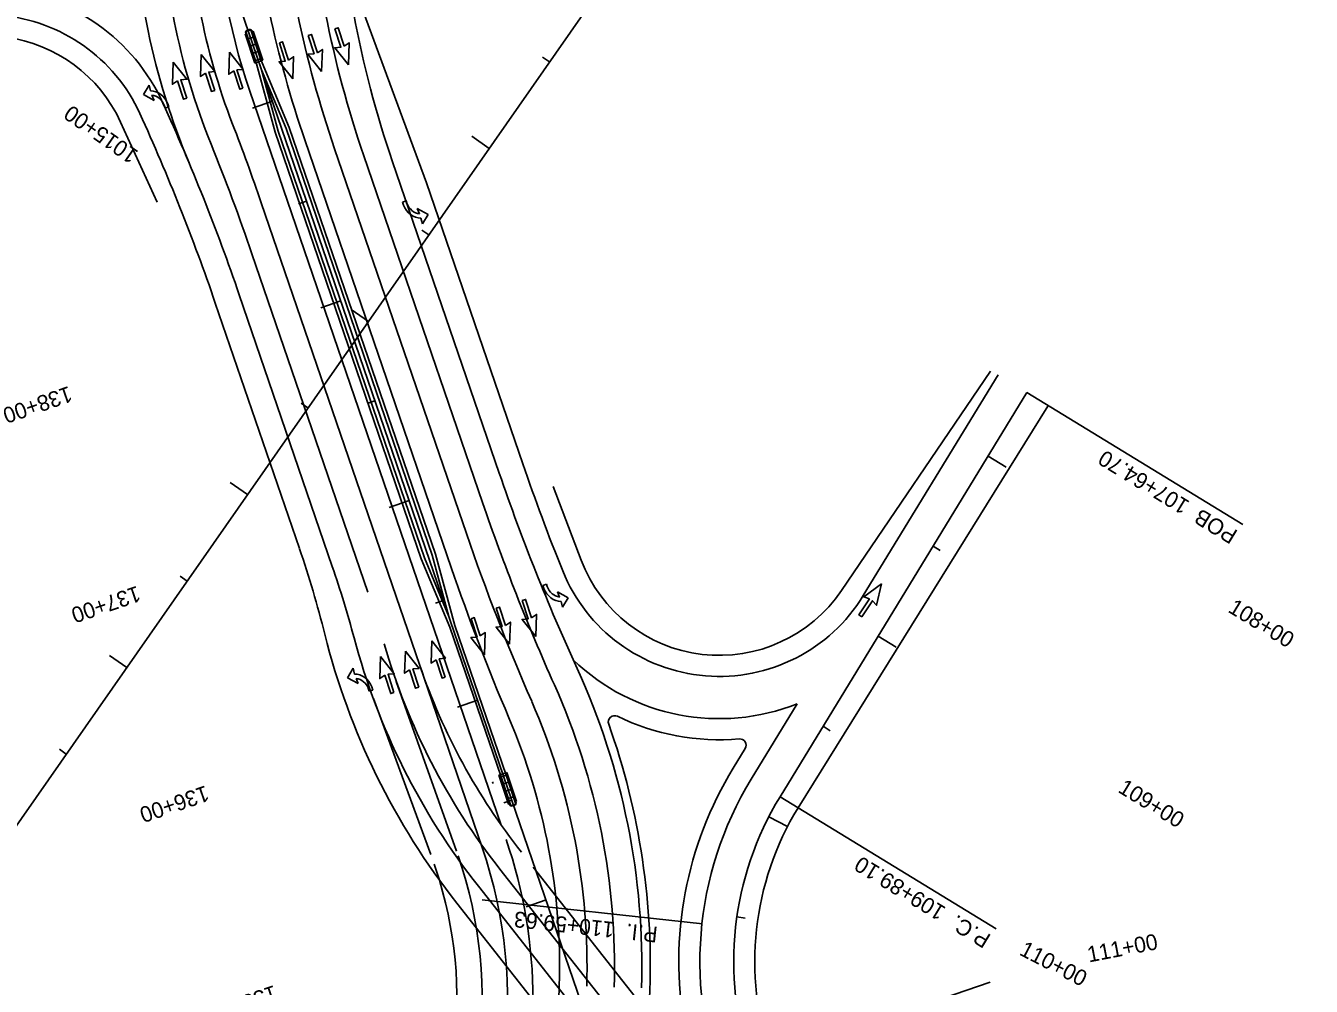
# Model space of a CAD drawing. Extents: x 955284 to 958152, y 796315 to 801506.
# Drawn here: x 956673 to 957283, y 798039 to 798494 of the extents above; entities that cross this region are included whole.
import ezdxf

# ---------------------------------------------------------------- set-up
doc = ezdxf.new("R2010")
doc.units = 0
for name, color, linetype in [('BRDG_P_Bridge-Line', 7, 'Continuous'), ('MAIN_P_CONSTCL-Line', 7, 'Continuous'), ('MAIN_P_CONSTCL-Tic-Sta-Line', 7, 'Continuous'), ('MAIN_P_CONSTCL-Tic-Sta-Text', 7, 'Continuous'), ('MAIN_P_EPSHLDR-Line', 7, 'Continuous'), ('MAIN_P_Median-Side-Barrier-Cell', 7, 'Continuous'), ('MAIN_P_Median-Side-Barrier-Line', 7, 'Continuous'), ('MAIN_P_SIDECL-Line', 7, 'Continuous'), ('MAIN_P_SIDECL-PC-PT-Sta-Ldr-Line', 7, 'Continuous'), ('MAIN_P_SIDECL-PC-PT-Sta-Ldr-Text', 7, 'Continuous'), ('MAIN_P_SIDECL-Tic-Sta-Line', 7, 'Continuous'), ('MAIN_P_SIDECL-Tic-Sta-Text', 7, 'Continuous'), ('SIGN_P_SM-Cell', 7, 'Continuous'), ('SIGN_P_SM-Markings', 7, 'Continuous')]:
    doc.layers.add(name, color=color, linetype=linetype)

msp = doc.modelspace()

# ---------------------------------------------------------------- linework, layer by layer
at = {"layer": 'BRDG_P_Bridge-Line'}
for p, q in [((956793.04, 798443.92), (956862.31, 798241.81)), ((956796.83, 798445.22), (956866.09, 798243.11))]:
    msp.add_line(p, q, dxfattribs=at)
at = {"layer": 'MAIN_P_CONSTCL-Line'}
msp.add_line((956951.74, 797987.05), (956650.69, 798865.44), dxfattribs=at)
msp.add_line((956951.74, 797987.05), (956650.69, 798865.44), dxfattribs=at)
at = {"layer": 'MAIN_P_CONSTCL-Tic-Sta-Line'}
for points in [[(956918.38, 798479.04), (956921.66, 798476.75)], [(956780.83, 798454.88), (956790.29, 798458.12)], [(956884.83, 798441.49), (956893.03, 798435.76)], [(956802.72, 798409.53), (956806.5, 798410.82)], [(956861.12, 798397.06), (956864.4, 798394.77)], [(956813.25, 798360.28), (956822.71, 798363.52)], [(956827.57, 798359.5), (956835.77, 798353.78)], [(956803.86, 798315.08), (956807.14, 798312.79)], [(956835.14, 798314.93), (956838.92, 798316.22)], [(956770.31, 798277.52), (956778.5, 798271.8)], [(956845.67, 798265.68), (956855.13, 798268.92)], [(956746.59, 798233.1), (956749.87, 798230.8)], [(956867.56, 798220.33), (956871.34, 798221.63)], [(956713.04, 798195.54), (956721.24, 798189.81)], [(956878.09, 798171.08), (956887.55, 798174.33)], [(956689.33, 798151.11), (956692.61, 798148.82)], [(956899.98, 798125.73), (956903.76, 798127.03)], [(956910.51, 798076.49), (956919.97, 798079.73)]]:
    msp.add_lwpolyline(points, dxfattribs=at)
at = {"layer": 'MAIN_P_EPSHLDR-Line'}
for p, q in [((956718.36, 798448.19), (956735.68, 798410.3)), ((957059.97, 798226.26), (957130.59, 798330.17)), ((957157.8, 798313.69), (957039.43, 798123.42)), ((956936.65, 798240.71), (956923.39, 798275.56)), ((957014.38, 798151.46), (957008.71, 798142.18))]:
    msp.add_line(p, q, dxfattribs=at)
for centre, radius, start, end in [((956654.7, 798419.07), 70, 24.57798, 140.43509), ((957002.08, 798265.61), 70, 200.83893, 325.80031), ((956952.5, 798164.06), 3, 63.97834, 199.5267), ((957002.08, 798265.61), 110, 243.97834, 274.94642), ((956626.4, 798048.41), 343, 357.41495, 19.5267), ((957011.82, 798153.03), 3, 328.5819, 94.94642), ((957158.91, 798050.44), 176, 148.5819, 189.98467), ((956897.4, 798136.59), 3, 198.84744, 215.29248), ((957158.91, 798050.44), 140, 148.5819, 198.88579)]:
    msp.add_arc(centre, radius, start, end, dxfattribs=at)
at = {"layer": 'MAIN_P_Median-Side-Barrier-Cell'}
for p, q in [((956777.34, 798489.96), (956778.05, 798490.2)), ((956781.96, 798476.21), (956777.34, 798489.96)), ((956777.63, 798490.41), (956778.21, 798489.73)), ((956777.74, 798491.15), (956780.11, 798491.94)), ((956782.35, 798477.4), (956777.74, 798491.15)), ((956778.26, 798491.68), (956779.37, 798492.05)), ((956784.72, 798478.2), (956780.11, 798491.94)), ((956780.42, 798491), (956781.14, 798491.23)), ((956780.63, 798491.42), (956780.58, 798490.52)), ((956785.75, 798477.49), (956781.14, 798491.23)), ((956778.89, 798487.71), (956781.26, 798488.51)), ((956780.04, 798484.27), (956782.41, 798485.07)), ((956781.2, 798480.84), (956783.57, 798481.63)), ((956781.96, 798476.21), (956785.75, 798477.49)), ((956782.35, 798477.4), (956784.72, 798478.2)), ((956901.41, 798140.11), (956897.62, 798138.83)), ((956897.62, 798138.83), (956902.23, 798125.09)), ((956901.02, 798138.92), (956898.65, 798138.13)), ((956898.65, 798138.13), (956903.26, 798124.38)), ((956902.17, 798135.48), (956899.8, 798134.69)), ((956901.02, 798138.92), (956905.63, 798125.18)), ((956901.41, 798140.11), (956906.02, 798126.36)), ((956903.32, 798132.05), (956900.95, 798131.25)), ((956904.48, 798128.61), (956902.11, 798127.82)), ((956902.94, 798125.33), (956902.23, 798125.09)), ((956902.73, 798124.91), (956902.78, 798125.8)), ((956905.63, 798125.18), (956903.26, 798124.38)), ((956905.1, 798124.65), (956904, 798124.28)), ((956905.73, 798125.91), (956905.15, 798126.6)), ((956906.02, 798126.36), (956905.31, 798126.12))]:
    msp.add_line(p, q, dxfattribs=at)
for centre, start, end in [((956778.58, 798490.73), 108.55916, 198.55916), ((956779.69, 798491.1), 18.55916, 108.55916), ((956903.68, 798125.22), 198.55916, 288.55916), ((956904.79, 798125.59), 288.55916, 18.55916)]:
    msp.add_arc(centre, 1, start, end, dxfattribs=at)
at = {"layer": 'MAIN_P_Median-Side-Barrier-Line'}
for p, q in [((956782.33, 798477.55), (956791.54, 798443.41)), ((956784.72, 798478.2), (956798.32, 798445.73)), ((956785.21, 798472.95), (956793.04, 798443.92)), ((956785.21, 798472.95), (956796.83, 798445.22)), ((956791.54, 798443.41), (956860.81, 798241.3)), ((956798.32, 798445.73), (956867.59, 798243.62)), ((956874.36, 798208.95), (956860.81, 798241.3)), ((956873.93, 798214.08), (956862.31, 798241.81)), ((956873.93, 798214.08), (956866.09, 798243.11)), ((956876.73, 798209.76), (956867.59, 798243.62)), ((956898.64, 798138.12), (956874.36, 798208.95)), ((956901.01, 798138.92), (956876.73, 798209.76))]:
    msp.add_line(p, q, dxfattribs=at)
at = {"layer": 'MAIN_P_SIDECL-Line'}
for p, q in [((955423.82, 796332.29), (957282.66, 798993.6)), ((957147.87, 798320.13), (957030.9, 798128.63))]:
    msp.add_line(p, q, dxfattribs=at)
msp.add_arc((957158.91, 798050.44), 150, 148.5819, 198.88579, dxfattribs=at)
at = {"layer": 'MAIN_P_SIDECL-PC-PT-Sta-Ldr-Line'}
for points in [[(957147.87, 798320.13), (957250.28, 798257.57)], [(957030.9, 798128.63), (957133.3, 798066.08)], [(956994.13, 798068.44), (956889.75, 798079.84)], [(957016.98, 798001.89), (957130.52, 798040.73)]]:
    msp.add_lwpolyline(points, dxfattribs=at)
at = {"layer": 'MAIN_P_SIDECL-Tic-Sta-Line'}
for points in [[(957156.41, 798314.92), (957147.87, 798320.13)], [(957156.41, 798314.92), (957147.87, 798320.13)], [(957138, 798284.79), (957129.47, 798290)], [(957106.82, 798245.25), (957103.41, 798247.33)], [(957085.88, 798199.45), (957077.34, 798204.66)], [(957054.69, 798159.91), (957051.28, 798161.99)], [(957034.45, 798114.55), (957025.56, 798119.13)], [(957014.38, 798071.15), (957010.42, 798071.71)]]:
    msp.add_lwpolyline(points, dxfattribs=at)
at = {"layer": 'SIGN_P_SM-Cell'}
for p, q in [((956731.82, 798465.78), (956729.13, 798461.23)), ((956732.5, 798463), (956731.82, 798465.78)), ((956729.13, 798461.23), (956734.29, 798458.46)), ((956734.29, 798458.46), (956733.21, 798460.92)), ((956739.13, 798455.88), (956739.48, 798454.83)), ((956739.48, 798454.83), (956741.21, 798455.41)), ((956741.21, 798455.41), (956740.71, 798456.89)), ((956853.73, 798410.91), (956852, 798410.33)), ((956852, 798410.33), (956852.5, 798408.85)), ((956854.08, 798409.86), (956853.73, 798410.91)), ((956864.09, 798404.51), (956858.93, 798407.28)), ((956858.93, 798407.28), (956860, 798404.82)), ((956861.4, 798399.96), (956864.09, 798404.51)), ((956860.71, 798402.74), (956861.4, 798399.96)), ((956920.17, 798229.34), (956918.44, 798228.75)), ((956918.44, 798228.75), (956918.94, 798227.27)), ((956920.52, 798228.28), (956920.17, 798229.34)), ((956930.53, 798222.93), (956925.37, 798225.7)), ((956925.37, 798225.7), (956926.44, 798223.25)), ((956927.15, 798221.16), (956927.84, 798218.39)), ((956927.84, 798218.39), (956930.53, 798222.93)), ((956828.55, 798189.55), (956825.86, 798185)), ((956825.86, 798185), (956831.02, 798182.23)), ((956829.24, 798186.77), (956828.55, 798189.55)), ((956831.02, 798182.23), (956829.94, 798184.69)), ((956835.86, 798179.65), (956836.22, 798178.6)), ((956836.22, 798178.6), (956837.94, 798179.18)), ((956837.94, 798179.18), (956837.44, 798180.66))]:
    msp.add_line(p, q, dxfattribs=at)
for points in [[(956807.24, 798489.29), (956810.06, 798480.59), (956807.14, 798480.34), (956813.6, 798472.19)], [(956811.6, 798481.09), (956808.78, 798489.79), (956807.24, 798489.29)], [(956819.93, 798492.39), (956822.75, 798483.69), (956819.83, 798483.44), (956826.29, 798475.29)], [(956824.29, 798484.19), (956821.47, 798492.89), (956819.93, 798492.39)], [(956793.59, 798485.78), (956796.41, 798477.08), (956793.49, 798476.83), (956799.94, 798468.68)], [(956797.95, 798477.58), (956795.13, 798486.28), (956793.59, 798485.78)], [(956813.6, 798472.19), (956813.98, 798482.67), (956811.6, 798481.09)], [(956826.29, 798475.29), (956826.67, 798485.77), (956824.29, 798484.19)], [(956743.31, 798476.64), (956742.93, 798466.17), (956745.31, 798467.75)], [(956749.67, 798459.55), (956746.85, 798468.25), (956749.77, 798468.5), (956743.31, 798476.64)], [(956756.59, 798480.31), (956756.21, 798469.84), (956758.59, 798471.41)], [(956762.95, 798463.22), (956760.13, 798471.91), (956763.05, 798472.16), (956756.59, 798480.31)], [(956769.97, 798481.35), (956769.59, 798470.88), (956771.97, 798472.46)], [(956776.33, 798464.26), (956773.51, 798472.96), (956776.42, 798473.21), (956769.97, 798481.35)], [(956799.94, 798468.68), (956800.32, 798479.16), (956797.95, 798477.58)], [(956758.59, 798471.41), (956761.41, 798462.72), (956762.95, 798463.22)], [(956771.97, 798472.46), (956774.79, 798463.76), (956776.33, 798464.26)], [(956745.31, 798467.75), (956748.13, 798459.05), (956749.67, 798459.55)], [(957069.62, 798213.89), (957074.67, 798221.51), (957076.68, 798219.38), (957079.04, 798229.5)], [(957079.04, 798229.5), (957070.6, 798223.28), (957073.32, 798222.4)], [(956908.74, 798221.61), (956911.56, 798212.92), (956908.64, 798212.67), (956915.09, 798204.52)], [(956913.1, 798213.42), (956910.28, 798222.11), (956908.74, 798221.61)], [(957073.32, 798222.4), (957068.27, 798214.78), (957069.62, 798213.89)], [(956896.36, 798217.95), (956899.19, 798209.25), (956896.27, 798209), (956902.72, 798200.85)], [(956900.73, 798209.75), (956897.91, 798218.45), (956896.36, 798217.95)], [(956915.09, 798204.52), (956915.47, 798215), (956913.1, 798213.42)], [(956884.44, 798212.98), (956887.27, 798204.28), (956884.35, 798204.03), (956890.8, 798195.89)], [(956888.81, 798204.78), (956885.99, 798213.48), (956884.44, 798212.98)], [(956902.72, 798200.85), (956903.1, 798211.33), (956900.73, 798209.75)], [(956865.86, 798202.41), (956865.48, 798191.93), (956867.85, 798193.51)], [(956872.22, 798185.32), (956869.4, 798194.01), (956872.31, 798194.26), (956865.86, 798202.41)], [(956890.8, 798195.89), (956891.18, 798206.36), (956888.81, 798204.78)], [(956853.33, 798197.59), (956852.94, 798187.11), (956855.32, 798188.69)], [(956859.68, 798180.5), (956856.86, 798189.19), (956859.78, 798189.44), (956853.33, 798197.59)], [(956841.56, 798195.06), (956841.18, 798184.58), (956843.56, 798186.16)], [(956847.92, 798177.96), (956845.1, 798186.66), (956848.02, 798186.91), (956841.56, 798195.06)], [(956867.85, 798193.51), (956870.68, 798184.82), (956872.22, 798185.32)], [(956843.56, 798186.16), (956846.38, 798177.46), (956847.92, 798177.96)], [(956855.32, 798188.69), (956858.14, 798180), (956859.68, 798180.5)]]:
    msp.add_lwpolyline(points, dxfattribs=at)
for centre, major_axis, start_param, end_param in [((956733.15, 798453.86), (-2.96, 8.77), 4.761865, 5.995538), ((956733.15, 798453.86), (-2.3, 6.8), 4.713519, 5.907858), ((956860.06, 798411.88), (2.3, -6.8), 4.713519, 5.907858), ((956860.06, 798411.88), (2.96, -8.77), 4.761865, 5.995538), ((956926.5, 798230.31), (2.96, -8.77), 4.761865, 5.995538), ((956926.5, 798230.31), (2.3, -6.8), 4.713519, 5.907858), ((956829.89, 798177.62), (-2.96, 8.77), 4.761865, 5.995538), ((956829.89, 798177.62), (-2.3, 6.8), 4.713519, 5.907858)]:
    msp.add_ellipse(centre, major_axis=major_axis, ratio=0.879686, start_param=start_param, end_param=end_param, dxfattribs=at)
at = {"layer": 'SIGN_P_SM-Markings'}
for p, q in [((956813.69, 798554.1), (956863.34, 798419.49)), ((956779.61, 798462.81), (956898.75, 798115.19)), ((956805.8, 798439.33), (956875.09, 798237.16)), ((956819.8, 798435.51), (956882.26, 798253.26)), ((956833.6, 798432.26), (956889.86, 798268.08)), ((956847.24, 798429.45), (956897.8, 798281.94)), ((956863.34, 798419.49), (956908.97, 798286.35)), ((956785.03, 798409.97), (956860.16, 798190.76)), ((956780.62, 798385.82), (956835.53, 798225.61)), ((956763.25, 798362.5), (956803.12, 798246.15)), ((956774.6, 798366.39), (956818.69, 798237.75)), ((957134.22, 798328.47), (957070.35, 798223.91)), ((957147.87, 798320.13), (957030.9, 798128.63)), ((956889.71, 798104.54), (956860.16, 798190.76)), ((956877.56, 798102.92), (956849.03, 798183.19)), ((956865.43, 798101.2), (956838.14, 798175.1)), ((957039.07, 798172.7), (957017.24, 798136.97)), ((956898.14, 798094.26), (956974.33, 797997.61)), ((956913.96, 798095.19), (956984.54, 798005.66)), ((956887.93, 798086.21), (956965.9, 797987.3)), ((956877.73, 798078.16), (956956.38, 797978.38)), ((956926.26, 798039.24), (956923.76, 797957.33))]:
    msp.add_line(p, q, dxfattribs=at)
for centre, radius, start, end in [((957063.4, 798560.07), 339, 180.61957, 202.75376), ((957063.4, 798560.07), 326, 180.61957, 202.04963), ((957063.4, 798560.07), 313, 180.61957, 201.13216), ((957063.4, 798560.07), 300, 180.61957, 198.91767), ((956654.7, 798419.07), 92, 24.52404, 145.82215), ((956654.7, 798419.07), 80, 24.52404, 145.82215), ((957315.69, 798614.08), 539, 192.19978, 198.91767), ((957317.38, 798606.05), 526, 191.63927, 198.91767), ((957318.89, 798598.58), 513, 191.11874, 198.91767), ((957320.24, 798591.56), 500, 190.63066, 198.91767), ((955828.61, 798042.18), 988, 18.91767, 24.52404), ((955828.61, 798042.18), 1000, 18.91767, 24.52404), ((955814.45, 798077.33), 1026, 18.91767, 21.13216), ((955822.34, 798057.4), 1013, 18.91767, 22.04963), ((957856.08, 798610.37), 1013, 198.91767, 204.56009), ((957854.96, 798610.56), 1000, 198.91767, 202.02137), ((957860.44, 798600.72), 1026, 198.91767, 204.11127), ((957865.14, 798590.12), 1039, 198.91767, 203.61992), ((956330.13, 798084.04), 500, 14.07096, 18.91767), ((956333.4, 798071.43), 513, 14.96074, 18.91767), ((957870.27, 798578.22), 1052, 198.91767, 203.07099), ((957002.08, 798265.61), 80, 202.02137, 328.5819), ((957143.96, 798288.02), 339, 194.07096, 218.24784), ((957143.96, 798288.02), 326, 194.96074, 218.24784), ((957143.96, 798288.02), 313, 196.11998, 218.24784), ((957143.96, 798288.02), 300, 198.91767, 218.24784), ((957002.08, 798265.61), 100, 226.20043, 291.712), ((956626.4, 798048.41), 339, 358.24784, 24.56009), ((956626.4, 798048.41), 326, 358.24784, 24.11127), ((956626.4, 798048.41), 313, 358.24784, 23.61992), ((956626.4, 798048.41), 300, 358.24784, 23.07099), ((957158.91, 798050.44), 166, 148.5819, 202.2447), ((957158.91, 798050.44), 150, 148.5819, 198.88579), ((956677.81, 798031.92), 236, 0.11349, 18.91767), ((956677.81, 798031.92), 212, 326.60422, 18.91767), ((956677.81, 798031.92), 224, 326.60422, 18.91767), ((956677.81, 798031.92), 200, 16.60963, 18.91767), ((956677.81, 798031.92), 200, 326.60422, 16.60963)]:
    msp.add_arc(centre, radius, start, end, dxfattribs=at)

# ---------------------------------------------------------------- texts
at = {"layer": 'MAIN_P_CONSTCL-Tic-Sta-Text'}
for s, rotation, p in [('1015+00', 145.06686, (956727.24, 798434.16)), ('138+00', 198.91767, (956693.79, 798323.3)), ('137+00', 198.91767, (956726.21, 798228.7)), ('136+00', 198.91767, (956758.63, 798134.11)), ('135+00', 198.91767, (956791.05, 798039.51))]:
    msp.add_text(s, height=7.5, rotation=rotation, dxfattribs=at).set_placement(p)
at = {"layer": 'MAIN_P_SIDECL-PC-PT-Sta-Ldr-Text'}
for s, rotation, p in [('POB  107+64.70', 148.5819, (957248.32, 798254.37)), ('P.C.  109+89.10', 148.5819, (957131.35, 798062.88)), ('P.I.  110+59.63', 173.76592, (956973.22, 798066.95))]:
    msp.add_text(s, height=7.5, rotation=rotation, dxfattribs=at).set_placement(p)
at = {"layer": 'MAIN_P_SIDECL-Tic-Sta-Text'}
for s, rotation, p in [('108+00', 328.5819, (957242.72, 798216.43)), ('109+00', 328.5819, (957190.59, 798131.09)), ('111+00', 10.94388, (957177.27, 798050.1)), ('110+00', 332.74669, (957143.85, 798053.97))]:
    msp.add_text(s, height=7.5, rotation=rotation, dxfattribs=at).set_placement(p)

doc.saveas('drawing.dxf')
